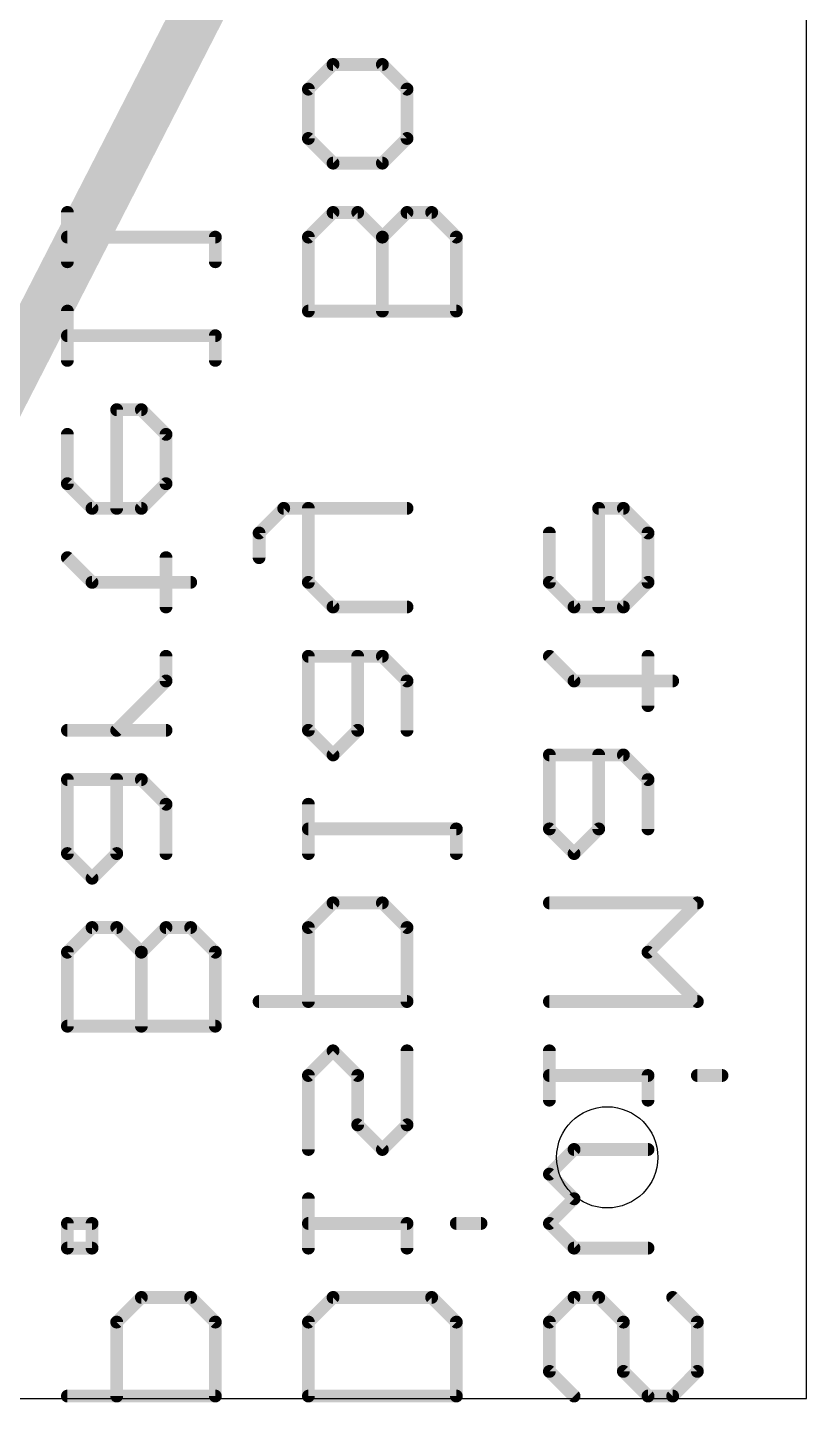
# Model space of a CAD drawing. Extents: x 0 to 17.4, y -0.3 to 29.2.
# Drawn here: x 11.29 to 17.45, y -0.29 to 10.58 of the extents above; entities that cross this region are included whole.
import ezdxf

# ---------------------------------------------------------------- set-up
doc = ezdxf.new("R2010")
doc.units = 0
for name, color, linetype in [('1', 22, 'CONTINUOUS'), ('122', 253, 'CONTINUOUS'), ('20', 7, 'CONTINUOUS')]:
    doc.layers.add(name, color=color, linetype=linetype)

msp = doc.modelspace()

# ---------------------------------------------------------------- linework, layer by layer
at = {"layer": '1', "const_width": 0.4064}
msp.add_lwpolyline([(13.335, 12.054), (10.414, 6.35)], dxfattribs=at)
at = {"layer": '122', "const_width": 0.1016}
for points in [[(13.5128, 10.0939), (13.7077, 10.2888)], [(13.7077, 10.2888), (14.0975, 10.2888)], [(14.0975, 10.2888), (14.2924, 10.0939)], [(13.5128, 9.7041), (13.5128, 10.0939)], [(14.2924, 10.0939), (14.2924, 9.7041)], [(13.7077, 9.5092), (13.5128, 9.7041)], [(14.2924, 9.7041), (14.0975, 9.5092)], [(14.0975, 9.5092), (13.7077, 9.5092)], [(11.6078, 8.7296), (11.6078, 9.1194)], [(13.7077, 9.1194), (13.5128, 8.9245)], [(13.9026, 9.1194), (13.7077, 9.1194)], [(14.0975, 8.9245), (13.9026, 9.1194)], [(14.2924, 9.1194), (14.0975, 8.9245)], [(14.4873, 9.1194), (14.2924, 9.1194)], [(14.6822, 8.9245), (14.4873, 9.1194)], [(12.7772, 8.9245), (11.6078, 8.9245)], [(12.7772, 8.7296), (12.7772, 8.9245)], [(13.5128, 8.9245), (13.5128, 8.3398)], [(14.0975, 8.3398), (14.0975, 8.9245)], [(14.6822, 8.3398), (14.6822, 8.9245)], [(11.6078, 7.95), (11.6078, 8.3398)], [(13.5128, 8.3398), (14.6822, 8.3398)], [(12.7772, 8.1449), (11.6078, 8.1449)], [(12.7772, 7.95), (12.7772, 8.1449)], [(12.1925, 7.5602), (11.9976, 7.5602)], [(11.9976, 7.5602), (11.9976, 6.7806)], [(12.3874, 7.3653), (12.1925, 7.5602)], [(11.6078, 7.3653), (11.6078, 6.9755)], [(12.3874, 6.9755), (12.3874, 7.3653)], [(11.6078, 6.9755), (11.8027, 6.7806)], [(12.1925, 6.7806), (12.3874, 6.9755)], [(11.8027, 6.7806), (12.1925, 6.7806)], [(13.3179, 6.7806), (13.123, 6.5857)], [(14.2924, 6.7806), (13.3179, 6.7806)], [(13.5128, 6.1959), (13.5128, 6.7806)], [(16.0025, 6.7806), (15.8076, 6.7806)], [(15.8076, 6.7806), (15.8076, 6.001)], [(16.1974, 6.5857), (16.0025, 6.7806)], [(13.123, 6.5857), (13.123, 6.3908)], [(15.4178, 6.5857), (15.4178, 6.1959)], [(16.1974, 6.1959), (16.1974, 6.5857)], [(11.8027, 6.1959), (11.6078, 6.3908)], [(12.3874, 6.001), (12.3874, 6.3908)], [(12.5823, 6.1959), (11.8027, 6.1959)], [(13.7077, 6.001), (13.5128, 6.1959)], [(15.4178, 6.1959), (15.6127, 6.001)], [(16.0025, 6.001), (16.1974, 6.1959)], [(14.2924, 6.001), (13.7077, 6.001)], [(15.6127, 6.001), (16.0025, 6.001)], [(12.3874, 5.4163), (12.3874, 5.6112)], [(14.0975, 5.6112), (13.5128, 5.6112)], [(13.5128, 5.6112), (13.5128, 5.0265)], [(13.9026, 5.0265), (13.9026, 5.6112)], [(14.2924, 5.4163), (14.0975, 5.6112)], [(15.6127, 5.4163), (15.4178, 5.6112)], [(16.1974, 5.2214), (16.1974, 5.6112)], [(11.9976, 5.0265), (12.3874, 5.4163)], [(14.2924, 5.0265), (14.2924, 5.4163)], [(16.3923, 5.4163), (15.6127, 5.4163)], [(11.6078, 5.0265), (12.3874, 5.0265)], [(13.5128, 5.0265), (13.7077, 4.8316)], [(13.7077, 4.8316), (13.9026, 5.0265)], [(16.0025, 4.8316), (15.4178, 4.8316)], [(15.4178, 4.8316), (15.4178, 4.2469)], [(15.8076, 4.2469), (15.8076, 4.8316)], [(16.1974, 4.6367), (16.0025, 4.8316)], [(12.1925, 4.6367), (11.6078, 4.6367)], [(11.6078, 4.6367), (11.6078, 4.052)], [(11.9976, 4.052), (11.9976, 4.6367)], [(12.3874, 4.4418), (12.1925, 4.6367)], [(16.1974, 4.2469), (16.1974, 4.6367)], [(12.3874, 4.052), (12.3874, 4.4418)], [(13.5128, 4.052), (13.5128, 4.4418)], [(14.6822, 4.2469), (13.5128, 4.2469)], [(14.6822, 4.052), (14.6822, 4.2469)], [(15.4178, 4.2469), (15.6127, 4.052)], [(15.6127, 4.052), (15.8076, 4.2469)], [(11.6078, 4.052), (11.8027, 3.8571)], [(11.8027, 3.8571), (11.9976, 4.052)], [(13.7077, 3.6622), (13.5128, 3.4673)], [(14.0975, 3.6622), (13.7077, 3.6622)], [(14.2924, 3.4673), (14.0975, 3.6622)], [(16.5872, 3.6622), (15.4178, 3.6622)], [(16.1974, 3.2724), (16.5872, 3.6622)], [(11.8027, 3.4673), (11.6078, 3.2724)], [(11.9976, 3.4673), (11.8027, 3.4673)], [(12.1925, 3.2724), (11.9976, 3.4673)], [(12.3874, 3.4673), (12.1925, 3.2724)], [(12.5823, 3.4673), (12.3874, 3.4673)], [(12.7772, 3.2724), (12.5823, 3.4673)], [(13.5128, 3.4673), (13.5128, 2.8826)], [(14.2924, 2.8826), (14.2924, 3.4673)], [(11.6078, 3.2724), (11.6078, 2.6877)], [(12.1925, 2.6877), (12.1925, 3.2724)], [(12.7772, 2.6877), (12.7772, 3.2724)], [(16.5872, 2.8826), (16.1974, 3.2724)], [(13.123, 2.8826), (14.2924, 2.8826)], [(15.4178, 2.8826), (16.5872, 2.8826)], [(11.6078, 2.6877), (12.7772, 2.6877)], [(13.5128, 2.2979), (13.7077, 2.4928)], [(13.7077, 2.4928), (13.9026, 2.2979)], [(14.2924, 1.9081), (14.2924, 2.4928)], [(15.4178, 2.103), (15.4178, 2.4928)], [(13.5128, 1.7132), (13.5128, 2.2979)], [(13.9026, 2.2979), (13.9026, 1.9081)], [(16.1974, 2.2979), (15.4178, 2.2979)], [(16.1974, 2.103), (16.1974, 2.2979)], [(16.7821, 2.2979), (16.5872, 2.2979)], [(13.9026, 1.9081), (14.0975, 1.7132)], [(14.0975, 1.7132), (14.2924, 1.9081)], [(15.4178, 1.5183), (15.6127, 1.7132)], [(15.6127, 1.7132), (16.1974, 1.7132)], [(15.6127, 1.3234), (15.4178, 1.5183)], [(13.5128, 0.9336), (13.5128, 1.3234)], [(15.4178, 1.1285), (15.6127, 1.3234)], [(11.8027, 1.1285), (11.6078, 1.1285)], [(11.6078, 1.1285), (11.6078, 0.9336)], [(11.8027, 0.9336), (11.8027, 1.1285)], [(14.2924, 1.1285), (13.5128, 1.1285)], [(14.2924, 0.9336), (14.2924, 1.1285)], [(14.8771, 1.1285), (14.6822, 1.1285)], [(15.6127, 0.9336), (15.4178, 1.1285)], [(11.6078, 0.9336), (11.8027, 0.9336)], [(16.1974, 0.9336), (15.6127, 0.9336)], [(12.1925, 0.5438), (11.9976, 0.3489)], [(12.5823, 0.5438), (12.1925, 0.5438)], [(12.7772, 0.3489), (12.5823, 0.5438)], [(13.5128, 0.3489), (13.7077, 0.5438)], [(13.7077, 0.5438), (14.4873, 0.5438)], [(14.4873, 0.5438), (14.6822, 0.3489)], [(15.6127, 0.5438), (15.4178, 0.3489)], [(15.8076, 0.5438), (15.6127, 0.5438)], [(16.0025, 0.3489), (15.8076, 0.5438)], [(16.3923, 0.5438), (16.5872, 0.3489)], [(11.9976, 0.3489), (11.9976, -0.2358)], [(12.7772, -0.2358), (12.7772, 0.3489)], [(13.5128, -0.2358), (13.5128, 0.3489)], [(14.6822, 0.3489), (14.6822, -0.2358)], [(15.4178, 0.3489), (15.4178, -0.0409)], [(16.0025, -0.0409), (16.0025, 0.3489)], [(16.5872, 0.3489), (16.5872, -0.0409)], [(15.4178, -0.0409), (15.6127, -0.2358)], [(16.1974, -0.2358), (16.0025, -0.0409)], [(16.5872, -0.0409), (16.3923, -0.2358)], [(11.6078, -0.2358), (12.7772, -0.2358)], [(14.6822, -0.2358), (13.5128, -0.2358)], [(16.3923, -0.2358), (16.1974, -0.2358)]]:
    msp.add_lwpolyline(points, dxfattribs=at)
at = {"layer": '122', "const_width": 0.0508}
for points in [[(13.7077, 10.3142, 1), (13.7077, 10.2634)], [(13.7257, 10.2708, 1), (13.6897, 10.3067)], [(14.1155, 10.3067, 1), (14.0795, 10.2708)], [(14.0975, 10.2634, 1), (14.0975, 10.3142)], [(13.5382, 10.0939, 1), (13.4874, 10.0939)], [(13.4948, 10.1118, 1), (13.5308, 10.0759)], [(14.3178, 10.0939, 1), (14.267, 10.0939)], [(14.2744, 10.0759, 1), (14.3104, 10.1118)], [(13.5308, 9.722, 1), (13.4948, 9.6861)], [(13.4874, 9.7041, 1), (13.5382, 9.7041)], [(14.267, 9.7041, 1), (14.3178, 9.7041)], [(14.3104, 9.6861, 1), (14.2744, 9.722)], [(13.7077, 9.5346, 1), (13.7077, 9.4838)], [(13.6897, 9.4912, 1), (13.7257, 9.5271)], [(14.0795, 9.5271, 1), (14.1155, 9.4912)], [(14.0975, 9.4838, 1), (14.0975, 9.5346)], [(11.6332, 9.1194, 1), (11.5824, 9.1194)], [(13.7077, 9.1448, 1), (13.7077, 9.094)], [(13.7257, 9.1014, 1), (13.6897, 9.1373)], [(13.9206, 9.1373, 1), (13.8846, 9.1014)], [(13.9026, 9.094, 1), (13.9026, 9.1448)], [(14.2924, 9.1448, 1), (14.2924, 9.094)], [(14.3104, 9.1014, 1), (14.2744, 9.1373)], [(14.5053, 9.1373, 1), (14.4693, 9.1014)], [(14.4873, 9.094, 1), (14.4873, 9.1448)], [(11.6078, 8.9499, 1), (11.6078, 8.8991)], [(12.8026, 8.9245, 1), (12.7518, 8.9245)], [(12.7772, 8.8991, 1), (12.7772, 8.9499)], [(13.5382, 8.9245, 1), (13.4874, 8.9245)], [(13.4948, 8.9424, 1), (13.5308, 8.9065)], [(14.1229, 8.9245, 1), (14.0721, 8.9245)], [(14.0795, 8.9424, 1), (14.1155, 8.9065)], [(14.0795, 8.9065, 1), (14.1155, 8.9424)], [(14.7076, 8.9245, 1), (14.6568, 8.9245)], [(14.6642, 8.9065, 1), (14.7002, 8.9424)], [(11.5824, 8.7296, 1), (11.6332, 8.7296)], [(12.7518, 8.7296, 1), (12.8026, 8.7296)], [(11.6332, 8.3398, 1), (11.5824, 8.3398)], [(13.5128, 8.3652, 1), (13.5128, 8.3144)], [(14.6822, 8.3144, 1), (14.6822, 8.3652)], [(13.4874, 8.3398, 1), (13.5382, 8.3398)], [(14.0721, 8.3398, 1), (14.1229, 8.3398)], [(14.6568, 8.3398, 1), (14.7076, 8.3398)], [(11.6078, 8.1703, 1), (11.6078, 8.1195)], [(12.8026, 8.1449, 1), (12.7518, 8.1449)], [(12.7772, 8.1195, 1), (12.7772, 8.1703)], [(11.5824, 7.95, 1), (11.6332, 7.95)], [(12.7518, 7.95, 1), (12.8026, 7.95)], [(11.9976, 7.5856, 1), (11.9976, 7.5348)], [(12.023, 7.5602, 1), (11.9722, 7.5602)], [(12.2105, 7.5781, 1), (12.1745, 7.5422)], [(12.1925, 7.5348, 1), (12.1925, 7.5856)], [(11.6332, 7.3653, 1), (11.5824, 7.3653)], [(12.4128, 7.3653, 1), (12.362, 7.3653)], [(12.3694, 7.3473, 1), (12.4054, 7.3832)], [(11.6258, 6.9934, 1), (11.5898, 6.9575)], [(11.5824, 6.9755, 1), (11.6332, 6.9755)], [(12.362, 6.9755, 1), (12.4128, 6.9755)], [(12.4054, 6.9575, 1), (12.3694, 6.9934)], [(11.8027, 6.806, 1), (11.8027, 6.7552)], [(11.7847, 6.7626, 1), (11.8207, 6.7985)], [(11.9722, 6.7806, 1), (12.023, 6.7806)], [(12.1745, 6.7985, 1), (12.2105, 6.7626)], [(12.1925, 6.7552, 1), (12.1925, 6.806)], [(13.3179, 6.806, 1), (13.3179, 6.7552)], [(13.3359, 6.7626, 1), (13.2999, 6.7985)], [(13.5382, 6.7806, 1), (13.4874, 6.7806)], [(14.2924, 6.7552, 1), (14.2924, 6.806)], [(15.8076, 6.806, 1), (15.8076, 6.7552)], [(15.833, 6.7806, 1), (15.7822, 6.7806)], [(16.0205, 6.7985, 1), (15.9845, 6.7626)], [(16.0025, 6.7552, 1), (16.0025, 6.806)], [(13.1484, 6.5857, 1), (13.0976, 6.5857)], [(15.4432, 6.5857, 1), (15.3924, 6.5857)], [(16.2228, 6.5857, 1), (16.172, 6.5857)], [(13.105, 6.6036, 1), (13.141, 6.5677)], [(16.1794, 6.5677, 1), (16.2154, 6.6036)], [(11.6258, 6.4087, 1), (11.5898, 6.3728)], [(12.4128, 6.3908, 1), (12.362, 6.3908)], [(13.0976, 6.3908, 1), (13.1484, 6.3908)], [(11.8027, 6.2213, 1), (11.8027, 6.1705)], [(11.7847, 6.1779, 1), (11.8207, 6.2138)], [(12.5823, 6.1705, 1), (12.5823, 6.2213)], [(13.5308, 6.2138, 1), (13.4948, 6.1779)], [(13.4874, 6.1959, 1), (13.5382, 6.1959)], [(15.4358, 6.2138, 1), (15.3998, 6.1779)], [(15.3924, 6.1959, 1), (15.4432, 6.1959)], [(16.172, 6.1959, 1), (16.2228, 6.1959)], [(16.2154, 6.1779, 1), (16.1794, 6.2138)], [(12.362, 6.001, 1), (12.4128, 6.001)], [(13.7077, 6.0264, 1), (13.7077, 5.9756)], [(13.6897, 5.983, 1), (13.7257, 6.019)], [(14.2924, 5.9756, 1), (14.2924, 6.0264)], [(15.6127, 6.0264, 1), (15.6127, 5.9756)], [(15.5947, 5.983, 1), (15.6307, 6.019)], [(15.7822, 6.001, 1), (15.833, 6.001)], [(15.9845, 6.019, 1), (16.0205, 5.983)], [(16.0025, 5.9756, 1), (16.0025, 6.0264)], [(12.4128, 5.6112, 1), (12.362, 5.6112)], [(13.5128, 5.6366, 1), (13.5128, 5.5858)], [(13.5382, 5.6112, 1), (13.4874, 5.6112)], [(13.928, 5.6112, 1), (13.8772, 5.6112)], [(14.1155, 5.6292, 1), (14.0795, 5.5932)], [(14.0975, 5.5858, 1), (14.0975, 5.6366)], [(15.4358, 5.6292, 1), (15.3998, 5.5932)], [(16.2228, 5.6112, 1), (16.172, 5.6112)], [(12.362, 5.4163, 1), (12.4128, 5.4163)], [(12.4054, 5.3983, 1), (12.3694, 5.4343)], [(14.3178, 5.4163, 1), (14.267, 5.4163)], [(14.2744, 5.3983, 1), (14.3104, 5.4343)], [(15.6127, 5.4417, 1), (15.6127, 5.3909)], [(15.5947, 5.3983, 1), (15.6307, 5.4343)], [(16.3923, 5.3909, 1), (16.3923, 5.4417)], [(16.172, 5.2214, 1), (16.2228, 5.2214)], [(11.6078, 5.0519, 1), (11.6078, 5.0011)], [(11.9796, 5.0445, 1), (12.0156, 5.0085)], [(12.3874, 5.0011, 1), (12.3874, 5.0519)], [(13.5308, 5.0445, 1), (13.4948, 5.0085)], [(13.4874, 5.0265, 1), (13.5382, 5.0265)], [(13.8772, 5.0265, 1), (13.928, 5.0265)], [(13.9206, 5.0085, 1), (13.8846, 5.0445)], [(14.267, 5.0265, 1), (14.3178, 5.0265)], [(13.6897, 4.8496, 1), (13.7257, 4.8136)], [(13.6897, 4.8136, 1), (13.7257, 4.8496)], [(15.4178, 4.857, 1), (15.4178, 4.8062)], [(15.4432, 4.8316, 1), (15.3924, 4.8316)], [(15.833, 4.8316, 1), (15.7822, 4.8316)], [(16.0205, 4.8496, 1), (15.9845, 4.8136)], [(16.0025, 4.8062, 1), (16.0025, 4.857)], [(11.6078, 4.6621, 1), (11.6078, 4.6113)], [(11.6332, 4.6367, 1), (11.5824, 4.6367)], [(12.023, 4.6367, 1), (11.9722, 4.6367)], [(12.2105, 4.6547, 1), (12.1745, 4.6187)], [(12.1925, 4.6113, 1), (12.1925, 4.6621)], [(16.2228, 4.6367, 1), (16.172, 4.6367)], [(16.1794, 4.6187, 1), (16.2154, 4.6547)], [(12.4128, 4.4418, 1), (12.362, 4.4418)], [(12.3694, 4.4238, 1), (12.4054, 4.4598)], [(13.5382, 4.4418, 1), (13.4874, 4.4418)], [(13.5128, 4.2723, 1), (13.5128, 4.2215)], [(14.7076, 4.2469, 1), (14.6568, 4.2469)], [(14.6822, 4.2215, 1), (14.6822, 4.2723)], [(15.4358, 4.2649, 1), (15.3998, 4.2289)], [(15.3924, 4.2469, 1), (15.4432, 4.2469)], [(15.7822, 4.2469, 1), (15.833, 4.2469)], [(15.8256, 4.2289, 1), (15.7896, 4.2649)], [(16.172, 4.2469, 1), (16.2228, 4.2469)], [(11.6258, 4.07, 1), (11.5898, 4.034)], [(11.5824, 4.052, 1), (11.6332, 4.052)], [(11.9722, 4.052, 1), (12.023, 4.052)], [(12.0156, 4.034, 1), (11.9796, 4.07)], [(12.362, 4.052, 1), (12.4128, 4.052)], [(13.4874, 4.052, 1), (13.5382, 4.052)], [(14.6568, 4.052, 1), (14.7076, 4.052)], [(15.5947, 4.07, 1), (15.6307, 4.034)], [(15.5947, 4.034, 1), (15.6307, 4.07)], [(11.7847, 3.8751, 1), (11.8207, 3.8391)], [(11.7847, 3.8391, 1), (11.8207, 3.8751)], [(13.7077, 3.6876, 1), (13.7077, 3.6368)], [(13.7257, 3.6442, 1), (13.6897, 3.6802)], [(14.1155, 3.6802, 1), (14.0795, 3.6442)], [(14.0975, 3.6368, 1), (14.0975, 3.6876)], [(15.4178, 3.6876, 1), (15.4178, 3.6368)], [(16.6052, 3.6442, 1), (16.5692, 3.6802)], [(16.5872, 3.6368, 1), (16.5872, 3.6876)], [(11.8027, 3.4927, 1), (11.8027, 3.4419)], [(11.8207, 3.4493, 1), (11.7847, 3.4853)], [(12.0156, 3.4853, 1), (11.9796, 3.4493)], [(11.9976, 3.4419, 1), (11.9976, 3.4927)], [(12.3874, 3.4927, 1), (12.3874, 3.4419)], [(12.4054, 3.4493, 1), (12.3694, 3.4853)], [(12.6003, 3.4853, 1), (12.5643, 3.4493)], [(12.5823, 3.4419, 1), (12.5823, 3.4927)], [(13.4948, 3.4853, 1), (13.5308, 3.4493)], [(13.5382, 3.4673, 1), (13.4874, 3.4673)], [(14.3178, 3.4673, 1), (14.267, 3.4673)], [(14.2744, 3.4493, 1), (14.3104, 3.4853)], [(11.5898, 3.2904, 1), (11.6258, 3.2544)], [(11.6332, 3.2724, 1), (11.5824, 3.2724)], [(12.1745, 3.2904, 1), (12.2105, 3.2544)], [(12.2179, 3.2724, 1), (12.1671, 3.2724)], [(12.1745, 3.2544, 1), (12.2105, 3.2904)], [(12.8026, 3.2724, 1), (12.7518, 3.2724)], [(12.7592, 3.2544, 1), (12.7952, 3.2904)], [(16.2154, 3.2904, 1), (16.1794, 3.2544)], [(16.1794, 3.2904, 1), (16.2154, 3.2544)], [(13.123, 2.908, 1), (13.123, 2.8572)], [(13.4874, 2.8826, 1), (13.5382, 2.8826)], [(14.267, 2.8826, 1), (14.3178, 2.8826)], [(14.2924, 2.8572, 1), (14.2924, 2.908)], [(15.4178, 2.908, 1), (15.4178, 2.8572)], [(16.5692, 2.8646, 1), (16.6052, 2.9006)], [(16.5872, 2.8572, 1), (16.5872, 2.908)], [(11.6078, 2.7131, 1), (11.6078, 2.6623)], [(12.7772, 2.6623, 1), (12.7772, 2.7131)], [(11.5824, 2.6877, 1), (11.6332, 2.6877)], [(12.1671, 2.6877, 1), (12.2179, 2.6877)], [(12.7518, 2.6877, 1), (12.8026, 2.6877)], [(13.7257, 2.5108, 1), (13.6897, 2.4748)], [(13.7257, 2.4748, 1), (13.6897, 2.5108)], [(14.3178, 2.4928, 1), (14.267, 2.4928)], [(15.4432, 2.4928, 1), (15.3924, 2.4928)], [(13.4948, 2.3159, 1), (13.5308, 2.2799)], [(13.5382, 2.2979, 1), (13.4874, 2.2979)], [(13.928, 2.2979, 1), (13.8772, 2.2979)], [(13.8846, 2.2799, 1), (13.9206, 2.3159)], [(15.4178, 2.3233, 1), (15.4178, 2.2725)], [(16.2228, 2.2979, 1), (16.172, 2.2979)], [(16.1974, 2.2725, 1), (16.1974, 2.3233)], [(16.5872, 2.3233, 1), (16.5872, 2.2725)], [(16.7821, 2.2725, 1), (16.7821, 2.3233)], [(15.3924, 2.103, 1), (15.4432, 2.103)], [(16.172, 2.103, 1), (16.2228, 2.103)], [(13.9206, 1.9261, 1), (13.8846, 1.8901)], [(14.3104, 1.8901, 1), (14.2744, 1.9261)], [(13.8772, 1.9081, 1), (13.928, 1.9081)], [(14.267, 1.9081, 1), (14.3178, 1.9081)], [(14.0795, 1.7312, 1), (14.1155, 1.6952)], [(14.0795, 1.6952, 1), (14.1155, 1.7312)], [(15.6127, 1.7386, 1), (15.6127, 1.6878)], [(15.6307, 1.6952, 1), (15.5947, 1.7312)], [(16.1974, 1.6878, 1), (16.1974, 1.7386)], [(13.4874, 1.7132, 1), (13.5382, 1.7132)], [(15.4358, 1.5363, 1), (15.3998, 1.5003)], [(15.3998, 1.5363, 1), (15.4358, 1.5003)], [(13.5382, 1.3234, 1), (13.4874, 1.3234)], [(15.6307, 1.3054, 1), (15.5947, 1.3414)], [(15.5947, 1.3054, 1), (15.6307, 1.3414)], [(11.6078, 1.1539, 1), (11.6078, 1.1031)], [(11.6332, 1.1285, 1), (11.5824, 1.1285)], [(11.8281, 1.1285, 1), (11.7773, 1.1285)], [(11.8027, 1.1031, 1), (11.8027, 1.1539)], [(13.5128, 1.1539, 1), (13.5128, 1.1031)], [(14.3178, 1.1285, 1), (14.267, 1.1285)], [(14.2924, 1.1031, 1), (14.2924, 1.1539)], [(14.6822, 1.1539, 1), (14.6822, 1.1031)], [(14.8771, 1.1031, 1), (14.8771, 1.1539)], [(15.4358, 1.1465, 1), (15.3998, 1.1105)], [(15.3998, 1.1465, 1), (15.4358, 1.1105)], [(11.6078, 0.959, 1), (11.6078, 0.9082)], [(11.8027, 0.9082, 1), (11.8027, 0.959)], [(15.6127, 0.959, 1), (15.6127, 0.9082)], [(16.1974, 0.9082, 1), (16.1974, 0.959)], [(11.5824, 0.9336, 1), (11.6332, 0.9336)], [(11.7773, 0.9336, 1), (11.8281, 0.9336)], [(13.4874, 0.9336, 1), (13.5382, 0.9336)], [(14.267, 0.9336, 1), (14.3178, 0.9336)], [(15.5947, 0.9156, 1), (15.6307, 0.9516)], [(12.1925, 0.5692, 1), (12.1925, 0.5184)], [(12.2105, 0.5258, 1), (12.1745, 0.5618)], [(12.6003, 0.5618, 1), (12.5643, 0.5258)], [(12.5823, 0.5184, 1), (12.5823, 0.5692)], [(13.7077, 0.5692, 1), (13.7077, 0.5184)], [(13.7257, 0.5258, 1), (13.6897, 0.5618)], [(14.5053, 0.5618, 1), (14.4693, 0.5258)], [(14.4873, 0.5184, 1), (14.4873, 0.5692)], [(15.6127, 0.5692, 1), (15.6127, 0.5184)], [(15.6307, 0.5258, 1), (15.5947, 0.5618)], [(15.8256, 0.5618, 1), (15.7896, 0.5258)], [(15.8076, 0.5184, 1), (15.8076, 0.5692)], [(16.4103, 0.5618, 1), (16.3743, 0.5258)], [(11.9796, 0.3669, 1), (12.0156, 0.3309)], [(12.023, 0.3489, 1), (11.9722, 0.3489)], [(12.8026, 0.3489, 1), (12.7518, 0.3489)], [(12.7592, 0.3309, 1), (12.7952, 0.3669)], [(13.4948, 0.3669, 1), (13.5308, 0.3309)], [(13.5382, 0.3489, 1), (13.4874, 0.3489)], [(14.7076, 0.3489, 1), (14.6568, 0.3489)], [(14.6642, 0.3309, 1), (14.7002, 0.3669)], [(15.3998, 0.3669, 1), (15.4358, 0.3309)], [(15.4432, 0.3489, 1), (15.3924, 0.3489)], [(16.0279, 0.3489, 1), (15.9771, 0.3489)], [(15.9845, 0.3309, 1), (16.0205, 0.3669)], [(16.6126, 0.3489, 1), (16.5618, 0.3489)], [(16.5692, 0.3309, 1), (16.6052, 0.3669)], [(15.4358, -0.0229, 1), (15.3998, -0.0589)], [(16.0205, -0.0229, 1), (15.9845, -0.0589)], [(16.6052, -0.0589, 1), (16.5692, -0.0229)], [(15.3924, -0.0409, 1), (15.4432, -0.0409)], [(15.9771, -0.0409, 1), (16.0279, -0.0409)], [(16.5618, -0.0409, 1), (16.6126, -0.0409)], [(11.6078, -0.2104, 1), (11.6078, -0.2612)], [(11.9722, -0.2358, 1), (12.023, -0.2358)], [(12.7518, -0.2358, 1), (12.8026, -0.2358)], [(12.7772, -0.2612, 1), (12.7772, -0.2104)], [(13.5128, -0.2104, 1), (13.5128, -0.2612)], [(13.4874, -0.2358, 1), (13.5382, -0.2358)], [(14.6568, -0.2358, 1), (14.7076, -0.2358)], [(14.6822, -0.2612, 1), (14.6822, -0.2104)], [(15.5947, -0.2538, 1), (15.6307, -0.2178)], [(16.1974, -0.2104, 1), (16.1974, -0.2612)], [(16.1794, -0.2538, 1), (16.2154, -0.2178)], [(16.3743, -0.2178, 1), (16.4103, -0.2538)], [(16.3923, -0.2612, 1), (16.3923, -0.2104)]]:
    msp.add_lwpolyline(points, format="xyb", dxfattribs=at)
at = {"layer": '20'}
for p, q in [((17.45, -0.254), (17.45, 29.2)), ((0, -0.254), (17.45, -0.254))]:
    msp.add_line(p, q, dxfattribs=at)
msp.add_circle((15.875, 1.651), 0.4, dxfattribs=at)

doc.saveas('drawing.dxf')
